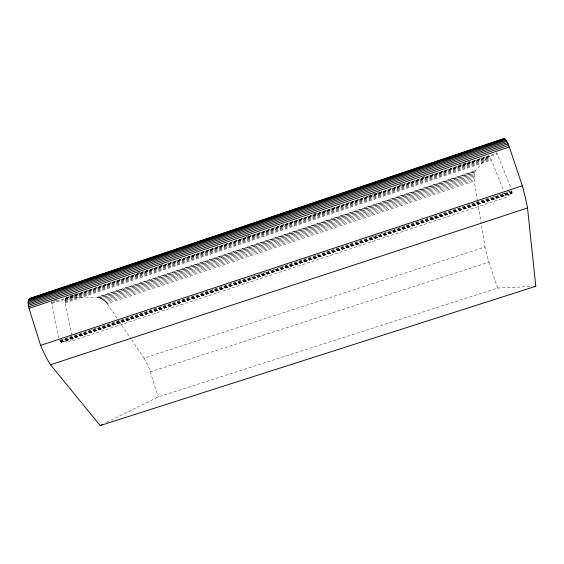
<?xml version="1.0" encoding="UTF-8"?>
<svg xmlns="http://www.w3.org/2000/svg" width="564" height="564" viewBox="0 0 564 564"><rect width="100%" height="100%" fill="white"/><g stroke="black" fill="none" stroke-linecap="round" stroke-linejoin="round"><path stroke-width="0.42" stroke-dasharray="2.82 2.11" d="M477.525 201.094L474.275 181.164L474.669 172.394L475.466 170.659L488.269 156.115C490.229 155.734 490.899 159.429 491.745 160.902L503.363 190.005M59.657 340.289L61.666 342.334L72.96 340.55L65.205 302.861L65.107 299.258L65.988 297.806L488.607 155.861M72.96 340.55L506.268 197.28L511.992 193.248L511.767 190.554L491.709 197.196M106.455 422.464L158.251 396.943L497.589 288.056L530.59 286.526M56.527 300.224L51.514 301.909L58.966 338.259M69.887 295.733L73.228 294.612M74.06 294.33L77.402 293.209M137.531 273.004L142.544 271.319M160.084 265.425L163.426 264.304M246.108 236.527L249.443 235.407M313.753 213.798L318.766 212.113M368.038 195.56L379.734 191.626M399.777 184.893L404.783 183.208M422.323 177.322L425.665 176.194M458.236 165.252L469.925 161.325M51.782 302.692L496.919 153.182L510.942 188.115M65.452 298.335L489.08 156.066M65.255 298.751L489.362 156.341M52.001 303.481L497.208 153.986M65.107 299.258L489.672 156.721M65.022 299.858L489.996 157.208M64.987 300.534L490.335 157.793M65.008 301.275L490.687 158.463M65.079 302.078L491.04 159.21M65.205 302.861L491.371 159.972M65.988 297.806L97.107 297.355L475.431 170.709M97.107 297.355L475.163 171.132M97.84 297.425L98.693 297.616L474.895 171.717M98.693 297.616L99.567 297.898L474.669 172.394M99.567 297.898L100.462 298.293L474.486 173.176M100.462 298.293L101.379 298.779L474.338 174.05M101.379 298.779L102.317 299.357L474.232 175.023M102.317 299.357L103.261 300.034L474.162 176.081M103.261 300.034L104.22 300.802L474.134 177.23M104.22 300.802L105.193 301.662L474.141 178.464M105.193 301.662L106.173 302.614L474.19 179.775M106.173 302.614L107.16 303.643L474.275 181.164M60.489 340.014L197.541 294.619M200.883 293.513L246.017 278.567M249.358 277.46L280.28 267.223M281.112 266.941L284.453 265.834M285.292 265.559L316.214 255.323M317.046 255.041L318.716 254.491M322.058 253.384L369.695 237.606M370.534 237.331L393.094 229.858M393.933 229.583L397.275 228.476M398.106 228.194L401.455 227.088M402.287 226.813L405.629 225.706M406.468 225.431L429.028 217.958M429.867 217.683L433.208 216.576M434.047 216.294L490.87 197.478M59.89 340.748L511.886 191.076M60.144 341.157L511.978 191.57M60.404 341.523L512.041 192.028M60.672 341.826L512.077 192.43M60.94 342.066L512.077 192.768M61.201 342.228L512.049 193.043M61.441 342.32L511.992 193.248M131.715 339.979L143.989 358.147L485.019 247.011L481.346 224.486M143.989 358.147A24.837 7.551 72.6 0 1 150.285 371.88L488.953 262.126A25.845 4.308 71.4 0 1 485.019 247.011M107.16 303.643L118.454 320.359M118.948 321.085L131.222 339.253M250.155 255.499L250.331 255.901M504.653 193.24L506.268 197.28M488.953 262.126L497.589 288.056M496.651 152.343L496.919 153.182M150.285 371.88L158.251 396.943M477.666 201.961L481.205 223.619"/><path stroke-width="0.85" d="M503.433 138.871L504.11 138.441C507.558 140.485 508.397 145.145 509.863 148.628L522.32 185.767A64.994 13.888 72.5 0 1 527.516 207.975L535.8 286.286L100.18 425.559L50.513 364.76A61.772 23.822 70.6 0 1 40.622 345.365L29.511 309.981C28.616 306.478 26.445 300.408 30.442 298.159M100.18 425.559L102.535 424.403M29.821 298.398L504.11 138.441M29.286 298.849L504.561 138.575M28.842 299.505L505.062 138.941M28.51 300.358L505.619 139.541M28.299 301.395L506.211 140.358M28.2 302.586L506.832 141.374M28.228 303.911L507.466 142.565M28.376 305.343L508.094 143.919M28.644 306.851L508.714 145.399M29.025 308.409L509.306 146.978M40.622 345.365L522.32 185.767M50.513 364.76L527.516 207.975M534.066 286.371L535.8 286.286"/></g></svg>
